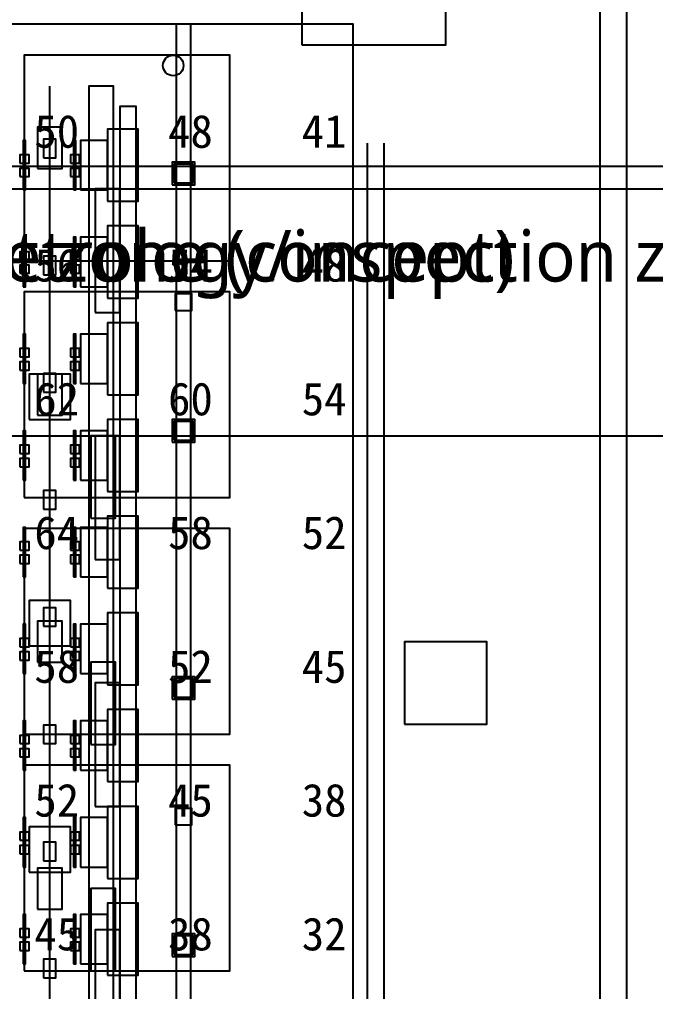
# Model space of a CAD drawing. Header units: metres. Extents: x -1640 to 1560, y -268 to 2338.
# Drawn here: x -263.73 to -232.8, y 2070 to 2117.24 of the extents above; entities that cross this region are included whole.
import ezdxf

# ---------------------------------------------------------------- set-up
doc = ezdxf.new("R2010")
doc.units = ezdxf.units.M
for name, color, linetype in [('1F_EHS_EXTINGUISHER_HYDRANT_CABINET_CONCEPT', 1, 'Continuous'), ('1F_PUMP', 2, 'Continuous'), ('1F_SCR', 3, 'Continuous'), ('1F_STRUCT_COLUMN', 8, 'Continuous'), ('1F_ZONE', 3, 'Continuous'), ('2F_CSF_LATERAL_RACK_CONCEPT', 9, 'Continuous'), ('2F_RFG', 5, 'Continuous'), ('2F_STRUCT_COLUMN', 8, 'Continuous'), ('2F_VMB', 6, 'Continuous'), ('2F_ZONE', 3, 'Continuous'), ('3F_CLEANROOM_OVERHEAD_PIPE_DUCT_CONCEPT', 9, 'Continuous'), ('3F_EHS_EGRESS_DIST_M', 2, 'Continuous'), ('3F_FOUP', 5, 'Continuous'), ('3F_METRO', 2, 'Continuous'), ('3F_OHT', 9, 'Continuous'), ('3F_OHTV', 1, 'Continuous'), ('3F_STRUCT_COLUMN', 8, 'Continuous'), ('3F_TBAR', 6, 'Continuous'), ('3F_TEXT', 7, 'Continuous'), ('3F_ZONE', 3, 'Continuous'), ('4F_FFU', 1, 'Continuous'), ('4F_STRUCT_PLENUM_TRUSS_CONCEPT', 9, 'Continuous'), ('4F_ZONE', 3, 'Continuous'), ('5F_EHS_EXTINGUISHER_HYDRANT_CABINET_CONCEPT', 1, 'Continuous'), ('5F_PUMP', 2, 'Continuous'), ('5F_SCR', 3, 'Continuous'), ('5F_STRUCT_COLUMN', 8, 'Continuous'), ('5F_ZONE', 3, 'Continuous'), ('6F_CSF_LATERAL_RACK_CONCEPT', 9, 'Continuous'), ('6F_RFG', 5, 'Continuous'), ('6F_STRUCT_COLUMN', 8, 'Continuous'), ('6F_VMB', 6, 'Continuous'), ('6F_ZONE', 3, 'Continuous'), ('7F_CLEANROOM_OVERHEAD_PIPE_DUCT_CONCEPT', 9, 'Continuous'), ('7F_EHS_EGRESS_DIST_M', 2, 'Continuous'), ('7F_FOUP', 5, 'Continuous'), ('7F_METRO', 2, 'Continuous'), ('7F_OHT', 9, 'Continuous'), ('7F_OHTV', 1, 'Continuous'), ('7F_STRUCT_COLUMN', 8, 'Continuous'), ('7F_TBAR', 6, 'Continuous'), ('7F_TEXT', 7, 'Continuous'), ('7F_ZONE', 3, 'Continuous'), ('8F_FFU', 1, 'Continuous'), ('8F_STRUCT_PLENUM_TRUSS_CONCEPT', 9, 'Continuous'), ('8F_ZONE', 3, 'Continuous'), ('_SUPPORT', 4, 'Continuous'), ('RF_RSC', 4, 'Continuous'), ('UTIL_CHW.R_CONCEPT', 2, 'Continuous'), ('UTIL_CHW.S_CONCEPT', 1, 'Continuous'), ('UTIL_GAS.SPEC_CONCEPT', 3, 'Continuous'), ('UTIL_PCW.R_CONCEPT', 1, 'Continuous'), ('UTIL_PCW.S_CONCEPT', 6, 'Continuous'), ('UTIL_UPW.R_CONCEPT', 2, 'Continuous'), ('UTIL_UPW.S_CONCEPT', 1, 'Continuous')]:
    doc.layers.add(name, color=color, linetype=linetype)
doc.styles.add('KO', font='malgun.ttf')

msp = doc.modelspace()

# ---------------------------------------------------------------- linework, layer by layer
at = {"layer": '1F_EHS_EXTINGUISHER_HYDRANT_CABINET_CONCEPT'}
msp.add_circle((-256.25, 2115), 0.5, dxfattribs=at)
at = {"layer": '1F_PUMP'}
for points in [[(-260.25, 2093), (-259.05, 2093), (-259.05, 2097), (-260.25, 2097)], [(-260.25, 2082), (-259.05, 2082), (-259.05, 2086), (-260.25, 2086)], [(-260.25, 2071), (-259.05, 2071), (-259.05, 2075), (-260.25, 2075)]]:
    msp.add_lwpolyline(points, close=True, dxfattribs=at)
at = {"layer": '1F_SCR'}
for points in [[(-263.25, 2097.8), (-261.25, 2097.8), (-261.25, 2100), (-263.25, 2100)], [(-263.25, 2086.8), (-261.25, 2086.8), (-261.25, 2089), (-263.25, 2089)], [(-263.25, 2075.8), (-261.25, 2075.8), (-261.25, 2078), (-263.25, 2078)]]:
    msp.add_lwpolyline(points, close=True, dxfattribs=at)
at = {"layer": '1F_STRUCT_COLUMN'}
for points in [[(-256.3, 2109.2), (-255.2, 2109.2), (-255.2, 2110.3), (-256.3, 2110.3)], [(-256.3, 2096.7), (-255.2, 2096.7), (-255.2, 2097.8), (-256.3, 2097.8)], [(-256.3, 2084.2), (-255.2, 2084.2), (-255.2, 2085.3), (-256.3, 2085.3)], [(-256.3, 2071.7), (-255.2, 2071.7), (-255.2, 2072.8), (-256.3, 2072.8)]]:
    msp.add_lwpolyline(points, close=True, dxfattribs=at)
at = {"layer": '1F_ZONE'}
msp.add_lwpolyline([(-472, 1966), (-247.5, 1966), (-247.5, 2117), (-472, 2117)], close=True, dxfattribs=at)
at = {"layer": '2F_CSF_LATERAL_RACK_CONCEPT'}
msp.add_lwpolyline([(-258.85, 1970), (-258.05, 1970), (-258.05, 2113), (-258.85, 2113)], close=True, dxfattribs=at)
at = {"layer": '2F_RFG'}
for points in [[(-260.05, 2103), (-258.85, 2103), (-258.85, 2109), (-260.05, 2109)], [(-260.05, 2091), (-258.85, 2091), (-258.85, 2097), (-260.05, 2097)], [(-260.05, 2079), (-258.85, 2079), (-258.85, 2085), (-260.05, 2085)], [(-260.05, 2067), (-258.85, 2067), (-258.85, 2073), (-260.05, 2073)]]:
    msp.add_lwpolyline(points, close=True, dxfattribs=at)
at = {"layer": '2F_STRUCT_COLUMN'}
for points in [[(-256.2, 2109.3), (-255.3, 2109.3), (-255.3, 2110.2), (-256.2, 2110.2)], [(-256.2, 2096.8), (-255.3, 2096.8), (-255.3, 2097.7), (-256.2, 2097.7)], [(-256.2, 2084.3), (-255.3, 2084.3), (-255.3, 2085.2), (-256.2, 2085.2)], [(-256.2, 2071.8), (-255.3, 2071.8), (-255.3, 2072.7), (-256.2, 2072.7)]]:
    msp.add_lwpolyline(points, close=True, dxfattribs=at)
at = {"layer": '2F_VMB'}
for points in [[(-262.85, 2110), (-261.65, 2110), (-261.65, 2112), (-262.85, 2112)], [(-262.85, 2098), (-261.65, 2098), (-261.65, 2100), (-262.85, 2100)], [(-262.85, 2086), (-261.65, 2086), (-261.65, 2088), (-262.85, 2088)], [(-262.85, 2074), (-261.65, 2074), (-261.65, 2076), (-262.85, 2076)]]:
    msp.add_lwpolyline(points, close=True, dxfattribs=at)
at = {"layer": '2F_ZONE'}
msp.add_lwpolyline([(-472, 1966), (-247.5, 1966), (-247.5, 2117), (-472, 2117)], close=True, dxfattribs=at)
at = {"layer": '3F_CLEANROOM_OVERHEAD_PIPE_DUCT_CONCEPT'}
msp.add_lwpolyline([(-260.35, 1969), (-259.15, 1969), (-259.15, 2114), (-260.35, 2114)], close=True, dxfattribs=at)
at = {"layer": '3F_FOUP'}
for points in [[(-263.7, 2110.25), (-263.25, 2110.25), (-263.25, 2110.65), (-263.7, 2110.65)], [(-261.25, 2110.25), (-260.8, 2110.25), (-260.8, 2110.65), (-261.25, 2110.65)], [(-263.7, 2109.6), (-263.25, 2109.6), (-263.25, 2110), (-263.7, 2110)], [(-261.25, 2109.6), (-260.8, 2109.6), (-260.8, 2110), (-261.25, 2110)], [(-263.7, 2105.55), (-263.25, 2105.55), (-263.25, 2105.95), (-263.7, 2105.95)], [(-261.25, 2105.55), (-260.8, 2105.55), (-260.8, 2105.95), (-261.25, 2105.95)], [(-263.7, 2104.9), (-263.25, 2104.9), (-263.25, 2105.3), (-263.7, 2105.3)], [(-261.25, 2104.9), (-260.8, 2104.9), (-260.8, 2105.3), (-261.25, 2105.3)], [(-263.7, 2100.85), (-263.25, 2100.85), (-263.25, 2101.25), (-263.7, 2101.25)], [(-261.25, 2100.85), (-260.8, 2100.85), (-260.8, 2101.25), (-261.25, 2101.25)], [(-263.7, 2100.2), (-263.25, 2100.2), (-263.25, 2100.6), (-263.7, 2100.6)], [(-261.25, 2100.2), (-260.8, 2100.2), (-260.8, 2100.6), (-261.25, 2100.6)], [(-263.7, 2096.15), (-263.25, 2096.15), (-263.25, 2096.55), (-263.7, 2096.55)], [(-261.25, 2096.15), (-260.8, 2096.15), (-260.8, 2096.55), (-261.25, 2096.55)], [(-263.7, 2095.5), (-263.25, 2095.5), (-263.25, 2095.9), (-263.7, 2095.9)], [(-261.25, 2095.5), (-260.8, 2095.5), (-260.8, 2095.9), (-261.25, 2095.9)], [(-263.7, 2091.45), (-263.25, 2091.45), (-263.25, 2091.85), (-263.7, 2091.85)], [(-261.25, 2091.45), (-260.8, 2091.45), (-260.8, 2091.85), (-261.25, 2091.85)], [(-263.7, 2090.8), (-263.25, 2090.8), (-263.25, 2091.2), (-263.7, 2091.2)], [(-261.25, 2090.8), (-260.8, 2090.8), (-260.8, 2091.2), (-261.25, 2091.2)], [(-263.7, 2086.75), (-263.25, 2086.75), (-263.25, 2087.15), (-263.7, 2087.15)], [(-261.25, 2086.75), (-260.8, 2086.75), (-260.8, 2087.15), (-261.25, 2087.15)], [(-263.7, 2086.1), (-263.25, 2086.1), (-263.25, 2086.5), (-263.7, 2086.5)], [(-261.25, 2086.1), (-260.8, 2086.1), (-260.8, 2086.5), (-261.25, 2086.5)], [(-263.7, 2082.05), (-263.25, 2082.05), (-263.25, 2082.45), (-263.7, 2082.45)], [(-261.25, 2082.05), (-260.8, 2082.05), (-260.8, 2082.45), (-261.25, 2082.45)], [(-263.7, 2081.4), (-263.25, 2081.4), (-263.25, 2081.8), (-263.7, 2081.8)], [(-261.25, 2081.4), (-260.8, 2081.4), (-260.8, 2081.8), (-261.25, 2081.8)], [(-263.7, 2077.35), (-263.25, 2077.35), (-263.25, 2077.75), (-263.7, 2077.75)], [(-261.25, 2077.35), (-260.8, 2077.35), (-260.8, 2077.75), (-261.25, 2077.75)], [(-263.7, 2076.7), (-263.25, 2076.7), (-263.25, 2077.1), (-263.7, 2077.1)], [(-261.25, 2076.7), (-260.8, 2076.7), (-260.8, 2077.1), (-261.25, 2077.1)], [(-263.7, 2072.65), (-263.25, 2072.65), (-263.25, 2073.05), (-263.7, 2073.05)], [(-261.25, 2072.65), (-260.8, 2072.65), (-260.8, 2073.05), (-261.25, 2073.05)], [(-263.7, 2072), (-263.25, 2072), (-263.25, 2072.4), (-263.7, 2072.4)], [(-261.25, 2072), (-260.8, 2072), (-260.8, 2072.4), (-261.25, 2072.4)]]:
    msp.add_lwpolyline(points, close=True, dxfattribs=at)
at = {"layer": '3F_METRO'}
for points in [[(-259.45, 2108.4), (-257.95, 2108.4), (-257.95, 2111.9), (-259.45, 2111.9)], [(-260.75, 2108.95), (-259.45, 2108.95), (-259.45, 2111.35), (-260.75, 2111.35)], [(-259.45, 2103.7), (-257.95, 2103.7), (-257.95, 2107.2), (-259.45, 2107.2)], [(-260.75, 2104.25), (-259.45, 2104.25), (-259.45, 2106.65), (-260.75, 2106.65)], [(-259.45, 2099), (-257.95, 2099), (-257.95, 2102.5), (-259.45, 2102.5)], [(-260.75, 2099.55), (-259.45, 2099.55), (-259.45, 2101.95), (-260.75, 2101.95)], [(-259.45, 2094.3), (-257.95, 2094.3), (-257.95, 2097.8), (-259.45, 2097.8)], [(-260.75, 2094.85), (-259.45, 2094.85), (-259.45, 2097.25), (-260.75, 2097.25)], [(-259.45, 2089.6), (-257.95, 2089.6), (-257.95, 2093.1), (-259.45, 2093.1)], [(-260.75, 2090.15), (-259.45, 2090.15), (-259.45, 2092.55), (-260.75, 2092.55)], [(-259.45, 2084.9), (-257.95, 2084.9), (-257.95, 2088.4), (-259.45, 2088.4)], [(-260.75, 2085.45), (-259.45, 2085.45), (-259.45, 2087.85), (-260.75, 2087.85)], [(-259.45, 2080.2), (-257.95, 2080.2), (-257.95, 2083.7), (-259.45, 2083.7)], [(-260.75, 2080.75), (-259.45, 2080.75), (-259.45, 2083.15), (-260.75, 2083.15)], [(-259.45, 2075.5), (-257.95, 2075.5), (-257.95, 2079), (-259.45, 2079)], [(-260.75, 2076.05), (-259.45, 2076.05), (-259.45, 2078.45), (-260.75, 2078.45)], [(-259.45, 2070.8), (-257.95, 2070.8), (-257.95, 2074.3), (-259.45, 2074.3)], [(-260.75, 2071.35), (-259.45, 2071.35), (-259.45, 2073.75), (-260.75, 2073.75)]]:
    msp.add_lwpolyline(points, close=True, dxfattribs=at)
at = {"layer": '3F_OHT'}
msp.add_line((-262.25, 2045.5), (-262.25, 2114), dxfattribs=at)
at = {"layer": '3F_OHTV'}
for points in [[(-262.55, 2110.52), (-261.95, 2110.52), (-261.95, 2111.42), (-262.55, 2111.42)], [(-262.55, 2104.83), (-261.95, 2104.83), (-261.95, 2105.73), (-262.55, 2105.73)], [(-262.55, 2099.13), (-261.95, 2099.13), (-261.95, 2100.03), (-262.55, 2100.03)], [(-262.55, 2093.44), (-261.95, 2093.44), (-261.95, 2094.34), (-262.55, 2094.34)], [(-262.55, 2087.75), (-261.95, 2087.75), (-261.95, 2088.65), (-262.55, 2088.65)], [(-262.55, 2082.05), (-261.95, 2082.05), (-261.95, 2082.95), (-262.55, 2082.95)], [(-262.55, 2076.36), (-261.95, 2076.36), (-261.95, 2077.26), (-262.55, 2077.26)], [(-262.55, 2070.67), (-261.95, 2070.67), (-261.95, 2071.57), (-262.55, 2071.57)]]:
    msp.add_lwpolyline(points, close=True, dxfattribs=at)
at = {"layer": '3F_STRUCT_COLUMN'}
for points in [[(-256.15, 2103.1), (-255.35, 2103.1), (-255.35, 2103.9), (-256.15, 2103.9)], [(-256.15, 2078.1), (-255.35, 2078.1), (-255.35, 2078.9), (-256.15, 2078.9)]]:
    msp.add_lwpolyline(points, close=True, dxfattribs=at)
at = {"layer": '3F_TBAR'}
for points in [[(-263.55, 2108.95), (-263.43, 2108.95), (-263.43, 2111.35), (-263.55, 2111.35)], [(-261.1, 2108.95), (-260.98, 2108.95), (-260.98, 2111.35), (-261.1, 2111.35)], [(-263.55, 2104.25), (-263.43, 2104.25), (-263.43, 2106.65), (-263.55, 2106.65)], [(-261.1, 2104.25), (-260.98, 2104.25), (-260.98, 2106.65), (-261.1, 2106.65)], [(-263.55, 2099.55), (-263.43, 2099.55), (-263.43, 2101.95), (-263.55, 2101.95)], [(-261.1, 2099.55), (-260.98, 2099.55), (-260.98, 2101.95), (-261.1, 2101.95)], [(-263.55, 2094.85), (-263.43, 2094.85), (-263.43, 2097.25), (-263.55, 2097.25)], [(-261.1, 2094.85), (-260.98, 2094.85), (-260.98, 2097.25), (-261.1, 2097.25)], [(-263.55, 2090.15), (-263.43, 2090.15), (-263.43, 2092.55), (-263.55, 2092.55)], [(-261.1, 2090.15), (-260.98, 2090.15), (-260.98, 2092.55), (-261.1, 2092.55)], [(-263.55, 2085.45), (-263.43, 2085.45), (-263.43, 2087.85), (-263.55, 2087.85)], [(-261.1, 2085.45), (-260.98, 2085.45), (-260.98, 2087.85), (-261.1, 2087.85)], [(-263.55, 2080.75), (-263.43, 2080.75), (-263.43, 2083.15), (-263.55, 2083.15)], [(-261.1, 2080.75), (-260.98, 2080.75), (-260.98, 2083.15), (-261.1, 2083.15)], [(-263.55, 2076.05), (-263.43, 2076.05), (-263.43, 2078.45), (-263.55, 2078.45)], [(-261.1, 2076.05), (-260.98, 2076.05), (-260.98, 2078.45), (-261.1, 2078.45)], [(-263.55, 2071.35), (-263.43, 2071.35), (-263.43, 2073.75), (-263.55, 2073.75)], [(-261.1, 2071.35), (-260.98, 2071.35), (-260.98, 2073.75), (-261.1, 2073.75)]]:
    msp.add_lwpolyline(points, close=True, dxfattribs=at)
at = {"layer": '3F_ZONE'}
msp.add_lwpolyline([(-472, 1966), (-247.5, 1966), (-247.5, 2117), (-472, 2117)], close=True, dxfattribs=at)
at = {"layer": '4F_FFU'}
for points in [[(-263.5, 2105.5), (-253.5, 2105.5), (-253.5, 2115.5), (-263.5, 2115.5)], [(-263.5, 2094), (-253.5, 2094), (-253.5, 2104), (-263.5, 2104)], [(-263.5, 2082.5), (-253.5, 2082.5), (-253.5, 2092.5), (-263.5, 2092.5)], [(-263.5, 2071), (-253.5, 2071), (-253.5, 2081), (-263.5, 2081)]]:
    msp.add_lwpolyline(points, close=True, dxfattribs=at)
at = {"layer": '4F_STRUCT_PLENUM_TRUSS_CONCEPT'}
msp.add_lwpolyline([(-256.1, 1966), (-255.4, 1966), (-255.4, 2117), (-256.1, 2117)], close=True, dxfattribs=at)
at = {"layer": '4F_ZONE'}
msp.add_lwpolyline([(-472, 1966), (-247.5, 1966), (-247.5, 2117), (-472, 2117)], close=True, dxfattribs=at)
at = {"layer": '5F_EHS_EXTINGUISHER_HYDRANT_CABINET_CONCEPT'}
msp.add_circle((-256.25, 2115), 0.5, dxfattribs=at)
at = {"layer": '5F_PUMP'}
for points in [[(-260.25, 2093), (-259.05, 2093), (-259.05, 2097), (-260.25, 2097)], [(-260.25, 2082), (-259.05, 2082), (-259.05, 2086), (-260.25, 2086)], [(-260.25, 2071), (-259.05, 2071), (-259.05, 2075), (-260.25, 2075)]]:
    msp.add_lwpolyline(points, close=True, dxfattribs=at)
at = {"layer": '5F_SCR'}
for points in [[(-263.25, 2097.8), (-261.25, 2097.8), (-261.25, 2100), (-263.25, 2100)], [(-263.25, 2086.8), (-261.25, 2086.8), (-261.25, 2089), (-263.25, 2089)], [(-263.25, 2075.8), (-261.25, 2075.8), (-261.25, 2078), (-263.25, 2078)]]:
    msp.add_lwpolyline(points, close=True, dxfattribs=at)
at = {"layer": '5F_STRUCT_COLUMN'}
for points in [[(-256.3, 2109.2), (-255.2, 2109.2), (-255.2, 2110.3), (-256.3, 2110.3)], [(-256.3, 2096.7), (-255.2, 2096.7), (-255.2, 2097.8), (-256.3, 2097.8)], [(-256.3, 2084.2), (-255.2, 2084.2), (-255.2, 2085.3), (-256.3, 2085.3)], [(-256.3, 2071.7), (-255.2, 2071.7), (-255.2, 2072.8), (-256.3, 2072.8)]]:
    msp.add_lwpolyline(points, close=True, dxfattribs=at)
at = {"layer": '5F_ZONE'}
msp.add_lwpolyline([(-472, 1966), (-247.5, 1966), (-247.5, 2117), (-472, 2117)], close=True, dxfattribs=at)
at = {"layer": '6F_CSF_LATERAL_RACK_CONCEPT'}
msp.add_lwpolyline([(-258.85, 1970), (-258.05, 1970), (-258.05, 2113), (-258.85, 2113)], close=True, dxfattribs=at)
at = {"layer": '6F_RFG'}
for points in [[(-260.05, 2103), (-258.85, 2103), (-258.85, 2109), (-260.05, 2109)], [(-260.05, 2091), (-258.85, 2091), (-258.85, 2097), (-260.05, 2097)], [(-260.05, 2079), (-258.85, 2079), (-258.85, 2085), (-260.05, 2085)], [(-260.05, 2067), (-258.85, 2067), (-258.85, 2073), (-260.05, 2073)]]:
    msp.add_lwpolyline(points, close=True, dxfattribs=at)
at = {"layer": '6F_STRUCT_COLUMN'}
for points in [[(-256.2, 2109.3), (-255.3, 2109.3), (-255.3, 2110.2), (-256.2, 2110.2)], [(-256.2, 2096.8), (-255.3, 2096.8), (-255.3, 2097.7), (-256.2, 2097.7)], [(-256.2, 2084.3), (-255.3, 2084.3), (-255.3, 2085.2), (-256.2, 2085.2)], [(-256.2, 2071.8), (-255.3, 2071.8), (-255.3, 2072.7), (-256.2, 2072.7)]]:
    msp.add_lwpolyline(points, close=True, dxfattribs=at)
at = {"layer": '6F_VMB'}
for points in [[(-262.85, 2110), (-261.65, 2110), (-261.65, 2112), (-262.85, 2112)], [(-262.85, 2098), (-261.65, 2098), (-261.65, 2100), (-262.85, 2100)], [(-262.85, 2086), (-261.65, 2086), (-261.65, 2088), (-262.85, 2088)], [(-262.85, 2074), (-261.65, 2074), (-261.65, 2076), (-262.85, 2076)]]:
    msp.add_lwpolyline(points, close=True, dxfattribs=at)
at = {"layer": '6F_ZONE'}
msp.add_lwpolyline([(-472, 1966), (-247.5, 1966), (-247.5, 2117), (-472, 2117)], close=True, dxfattribs=at)
at = {"layer": '7F_CLEANROOM_OVERHEAD_PIPE_DUCT_CONCEPT'}
msp.add_lwpolyline([(-260.35, 1969), (-259.15, 1969), (-259.15, 2114), (-260.35, 2114)], close=True, dxfattribs=at)
at = {"layer": '7F_FOUP'}
for points in [[(-263.7, 2110.25), (-263.25, 2110.25), (-263.25, 2110.65), (-263.7, 2110.65)], [(-261.25, 2110.25), (-260.8, 2110.25), (-260.8, 2110.65), (-261.25, 2110.65)], [(-263.7, 2109.6), (-263.25, 2109.6), (-263.25, 2110), (-263.7, 2110)], [(-261.25, 2109.6), (-260.8, 2109.6), (-260.8, 2110), (-261.25, 2110)], [(-263.7, 2105.55), (-263.25, 2105.55), (-263.25, 2105.95), (-263.7, 2105.95)], [(-261.25, 2105.55), (-260.8, 2105.55), (-260.8, 2105.95), (-261.25, 2105.95)], [(-263.7, 2104.9), (-263.25, 2104.9), (-263.25, 2105.3), (-263.7, 2105.3)], [(-261.25, 2104.9), (-260.8, 2104.9), (-260.8, 2105.3), (-261.25, 2105.3)], [(-263.7, 2100.85), (-263.25, 2100.85), (-263.25, 2101.25), (-263.7, 2101.25)], [(-261.25, 2100.85), (-260.8, 2100.85), (-260.8, 2101.25), (-261.25, 2101.25)], [(-263.7, 2100.2), (-263.25, 2100.2), (-263.25, 2100.6), (-263.7, 2100.6)], [(-261.25, 2100.2), (-260.8, 2100.2), (-260.8, 2100.6), (-261.25, 2100.6)], [(-263.7, 2096.15), (-263.25, 2096.15), (-263.25, 2096.55), (-263.7, 2096.55)], [(-261.25, 2096.15), (-260.8, 2096.15), (-260.8, 2096.55), (-261.25, 2096.55)], [(-263.7, 2095.5), (-263.25, 2095.5), (-263.25, 2095.9), (-263.7, 2095.9)], [(-261.25, 2095.5), (-260.8, 2095.5), (-260.8, 2095.9), (-261.25, 2095.9)], [(-263.7, 2091.45), (-263.25, 2091.45), (-263.25, 2091.85), (-263.7, 2091.85)], [(-261.25, 2091.45), (-260.8, 2091.45), (-260.8, 2091.85), (-261.25, 2091.85)], [(-263.7, 2090.8), (-263.25, 2090.8), (-263.25, 2091.2), (-263.7, 2091.2)], [(-261.25, 2090.8), (-260.8, 2090.8), (-260.8, 2091.2), (-261.25, 2091.2)], [(-263.7, 2086.75), (-263.25, 2086.75), (-263.25, 2087.15), (-263.7, 2087.15)], [(-261.25, 2086.75), (-260.8, 2086.75), (-260.8, 2087.15), (-261.25, 2087.15)], [(-263.7, 2086.1), (-263.25, 2086.1), (-263.25, 2086.5), (-263.7, 2086.5)], [(-261.25, 2086.1), (-260.8, 2086.1), (-260.8, 2086.5), (-261.25, 2086.5)], [(-263.7, 2082.05), (-263.25, 2082.05), (-263.25, 2082.45), (-263.7, 2082.45)], [(-261.25, 2082.05), (-260.8, 2082.05), (-260.8, 2082.45), (-261.25, 2082.45)], [(-263.7, 2081.4), (-263.25, 2081.4), (-263.25, 2081.8), (-263.7, 2081.8)], [(-261.25, 2081.4), (-260.8, 2081.4), (-260.8, 2081.8), (-261.25, 2081.8)], [(-263.7, 2077.35), (-263.25, 2077.35), (-263.25, 2077.75), (-263.7, 2077.75)], [(-261.25, 2077.35), (-260.8, 2077.35), (-260.8, 2077.75), (-261.25, 2077.75)], [(-263.7, 2076.7), (-263.25, 2076.7), (-263.25, 2077.1), (-263.7, 2077.1)], [(-261.25, 2076.7), (-260.8, 2076.7), (-260.8, 2077.1), (-261.25, 2077.1)], [(-263.7, 2072.65), (-263.25, 2072.65), (-263.25, 2073.05), (-263.7, 2073.05)], [(-261.25, 2072.65), (-260.8, 2072.65), (-260.8, 2073.05), (-261.25, 2073.05)], [(-263.7, 2072), (-263.25, 2072), (-263.25, 2072.4), (-263.7, 2072.4)], [(-261.25, 2072), (-260.8, 2072), (-260.8, 2072.4), (-261.25, 2072.4)]]:
    msp.add_lwpolyline(points, close=True, dxfattribs=at)
at = {"layer": '7F_METRO'}
for points in [[(-259.45, 2108.4), (-257.95, 2108.4), (-257.95, 2111.9), (-259.45, 2111.9)], [(-260.75, 2108.95), (-259.45, 2108.95), (-259.45, 2111.35), (-260.75, 2111.35)], [(-259.45, 2103.7), (-257.95, 2103.7), (-257.95, 2107.2), (-259.45, 2107.2)], [(-260.75, 2104.25), (-259.45, 2104.25), (-259.45, 2106.65), (-260.75, 2106.65)], [(-259.45, 2099), (-257.95, 2099), (-257.95, 2102.5), (-259.45, 2102.5)], [(-260.75, 2099.55), (-259.45, 2099.55), (-259.45, 2101.95), (-260.75, 2101.95)], [(-259.45, 2094.3), (-257.95, 2094.3), (-257.95, 2097.8), (-259.45, 2097.8)], [(-260.75, 2094.85), (-259.45, 2094.85), (-259.45, 2097.25), (-260.75, 2097.25)], [(-259.45, 2089.6), (-257.95, 2089.6), (-257.95, 2093.1), (-259.45, 2093.1)], [(-260.75, 2090.15), (-259.45, 2090.15), (-259.45, 2092.55), (-260.75, 2092.55)], [(-259.45, 2084.9), (-257.95, 2084.9), (-257.95, 2088.4), (-259.45, 2088.4)], [(-260.75, 2085.45), (-259.45, 2085.45), (-259.45, 2087.85), (-260.75, 2087.85)], [(-259.45, 2080.2), (-257.95, 2080.2), (-257.95, 2083.7), (-259.45, 2083.7)], [(-260.75, 2080.75), (-259.45, 2080.75), (-259.45, 2083.15), (-260.75, 2083.15)], [(-259.45, 2075.5), (-257.95, 2075.5), (-257.95, 2079), (-259.45, 2079)], [(-260.75, 2076.05), (-259.45, 2076.05), (-259.45, 2078.45), (-260.75, 2078.45)], [(-259.45, 2070.8), (-257.95, 2070.8), (-257.95, 2074.3), (-259.45, 2074.3)], [(-260.75, 2071.35), (-259.45, 2071.35), (-259.45, 2073.75), (-260.75, 2073.75)]]:
    msp.add_lwpolyline(points, close=True, dxfattribs=at)
at = {"layer": '7F_OHT'}
msp.add_line((-262.25, 2045.5), (-262.25, 2114), dxfattribs=at)
at = {"layer": '7F_OHTV'}
for points in [[(-262.55, 2110.52), (-261.95, 2110.52), (-261.95, 2111.42), (-262.55, 2111.42)], [(-262.55, 2104.83), (-261.95, 2104.83), (-261.95, 2105.73), (-262.55, 2105.73)], [(-262.55, 2099.13), (-261.95, 2099.13), (-261.95, 2100.03), (-262.55, 2100.03)], [(-262.55, 2093.44), (-261.95, 2093.44), (-261.95, 2094.34), (-262.55, 2094.34)], [(-262.55, 2087.75), (-261.95, 2087.75), (-261.95, 2088.65), (-262.55, 2088.65)], [(-262.55, 2082.05), (-261.95, 2082.05), (-261.95, 2082.95), (-262.55, 2082.95)], [(-262.55, 2076.36), (-261.95, 2076.36), (-261.95, 2077.26), (-262.55, 2077.26)], [(-262.55, 2070.67), (-261.95, 2070.67), (-261.95, 2071.57), (-262.55, 2071.57)]]:
    msp.add_lwpolyline(points, close=True, dxfattribs=at)
at = {"layer": '7F_STRUCT_COLUMN'}
for points in [[(-256.15, 2103.1), (-255.35, 2103.1), (-255.35, 2103.9), (-256.15, 2103.9)], [(-256.15, 2078.1), (-255.35, 2078.1), (-255.35, 2078.9), (-256.15, 2078.9)]]:
    msp.add_lwpolyline(points, close=True, dxfattribs=at)
at = {"layer": '7F_TBAR'}
for points in [[(-263.55, 2108.95), (-263.43, 2108.95), (-263.43, 2111.35), (-263.55, 2111.35)], [(-261.1, 2108.95), (-260.98, 2108.95), (-260.98, 2111.35), (-261.1, 2111.35)], [(-263.55, 2104.25), (-263.43, 2104.25), (-263.43, 2106.65), (-263.55, 2106.65)], [(-261.1, 2104.25), (-260.98, 2104.25), (-260.98, 2106.65), (-261.1, 2106.65)], [(-263.55, 2099.55), (-263.43, 2099.55), (-263.43, 2101.95), (-263.55, 2101.95)], [(-261.1, 2099.55), (-260.98, 2099.55), (-260.98, 2101.95), (-261.1, 2101.95)], [(-263.55, 2094.85), (-263.43, 2094.85), (-263.43, 2097.25), (-263.55, 2097.25)], [(-261.1, 2094.85), (-260.98, 2094.85), (-260.98, 2097.25), (-261.1, 2097.25)], [(-263.55, 2090.15), (-263.43, 2090.15), (-263.43, 2092.55), (-263.55, 2092.55)], [(-261.1, 2090.15), (-260.98, 2090.15), (-260.98, 2092.55), (-261.1, 2092.55)], [(-263.55, 2085.45), (-263.43, 2085.45), (-263.43, 2087.85), (-263.55, 2087.85)], [(-261.1, 2085.45), (-260.98, 2085.45), (-260.98, 2087.85), (-261.1, 2087.85)], [(-263.55, 2080.75), (-263.43, 2080.75), (-263.43, 2083.15), (-263.55, 2083.15)], [(-261.1, 2080.75), (-260.98, 2080.75), (-260.98, 2083.15), (-261.1, 2083.15)], [(-263.55, 2076.05), (-263.43, 2076.05), (-263.43, 2078.45), (-263.55, 2078.45)], [(-261.1, 2076.05), (-260.98, 2076.05), (-260.98, 2078.45), (-261.1, 2078.45)], [(-263.55, 2071.35), (-263.43, 2071.35), (-263.43, 2073.75), (-263.55, 2073.75)], [(-261.1, 2071.35), (-260.98, 2071.35), (-260.98, 2073.75), (-261.1, 2073.75)]]:
    msp.add_lwpolyline(points, close=True, dxfattribs=at)
at = {"layer": '7F_ZONE'}
msp.add_lwpolyline([(-472, 1966), (-247.5, 1966), (-247.5, 2117), (-472, 2117)], close=True, dxfattribs=at)
at = {"layer": '8F_FFU'}
for points in [[(-263.5, 2105.5), (-253.5, 2105.5), (-253.5, 2115.5), (-263.5, 2115.5)], [(-263.5, 2094), (-253.5, 2094), (-253.5, 2104), (-263.5, 2104)], [(-263.5, 2082.5), (-253.5, 2082.5), (-253.5, 2092.5), (-263.5, 2092.5)], [(-263.5, 2071), (-253.5, 2071), (-253.5, 2081), (-263.5, 2081)]]:
    msp.add_lwpolyline(points, close=True, dxfattribs=at)
at = {"layer": '8F_STRUCT_PLENUM_TRUSS_CONCEPT'}
msp.add_lwpolyline([(-256.1, 1966), (-255.4, 1966), (-255.4, 2117), (-256.1, 2117)], close=True, dxfattribs=at)
at = {"layer": '8F_ZONE'}
msp.add_lwpolyline([(-472, 1966), (-247.5, 1966), (-247.5, 2117), (-472, 2117)], close=True, dxfattribs=at)
at = {"layer": '_SUPPORT'}
msp.add_lwpolyline([(-245, 2083), (-241, 2083), (-241, 2087), (-245, 2087)], close=True, dxfattribs=at)
at = {"layer": 'RF_RSC'}
msp.add_lwpolyline([(-250, 2116), (-243, 2116), (-243, 2121), (-250, 2121)], close=True, dxfattribs=at)
at = {"layer": 'UTIL_CHW.R_CONCEPT'}
msp.add_line((-234.2, 1964.3), (-234.2, 2121.3), dxfattribs=at)
msp.add_line((-234.2, 1964.3), (-234.2, 2121.3), dxfattribs=at)
at = {"layer": 'UTIL_CHW.S_CONCEPT'}
msp.add_line((-235.5, 1963), (-235.5, 2120), dxfattribs=at)
msp.add_line((-235.5, 1963), (-235.5, 2120), dxfattribs=at)
at = {"layer": 'UTIL_GAS.SPEC_CONCEPT'}
msp.add_line((-466.3, 2097), (-2.7, 2097), dxfattribs=at)
msp.add_line((-466.3, 2097), (-2.7, 2097), dxfattribs=at)
at = {"layer": 'UTIL_PCW.R_CONCEPT'}
msp.add_line((-245.995, 1971.78), (-245.995, 2111.23), dxfattribs=at)
msp.add_line((-245.995, 1971.78), (-245.995, 2111.23), dxfattribs=at)
at = {"layer": 'UTIL_PCW.S_CONCEPT'}
msp.add_line((-246.805, 1971.78), (-246.805, 2111.23), dxfattribs=at)
msp.add_line((-246.805, 1971.78), (-246.805, 2111.23), dxfattribs=at)
at = {"layer": 'UTIL_UPW.R_CONCEPT'}
msp.add_line((-468.3, 2110.1), (-2.7, 2110.1), dxfattribs=at)
msp.add_line((-468.3, 2110.1), (-2.7, 2110.1), dxfattribs=at)
at = {"layer": 'UTIL_UPW.S_CONCEPT'}
msp.add_line((-468.3, 2109), (-2.7, 2109), dxfattribs=at)
msp.add_line((-468.3, 2109), (-2.7, 2109), dxfattribs=at)

# ---------------------------------------------------------------- texts
at = {"layer": '3F_EHS_EGRESS_DIST_M'}
for s, p in [('50', (-263, 2111)), ('48', (-256.5, 2111)), ('41', (-250, 2111)), ('56', (-263, 2104.5)), ('54', (-256.5, 2104.5)), ('48', (-250, 2104.5)), ('62', (-263, 2098)), ('60', (-256.5, 2098)), ('54', (-250, 2098)), ('64', (-263, 2091.5)), ('58', (-256.5, 2091.5)), ('52', (-250, 2091.5)), ('58', (-263, 2085)), ('52', (-256.5, 2085)), ('45', (-250, 2085)), ('52', (-263, 2078.5)), ('45', (-256.5, 2078.5)), ('38', (-250, 2078.5)), ('45', (-263, 2072)), ('38', (-256.5, 2072)), ('32', (-250, 2072))]:
    msp.add_text(s, height=1.6, dxfattribs=at).set_placement(p)
at = {"layer": '3F_TEXT', "style": 'KO'}
for s, p in [('Ion implant zone (concept)', (-280.45, 2104.5)), ('Metrology/inspection zone (concept)', (-267.45, 2104.5))]:
    msp.add_text(s, height=2.5, dxfattribs=at).set_placement(p)
at = {"layer": '7F_EHS_EGRESS_DIST_M'}
for s, p in [('50', (-263, 2111)), ('48', (-256.5, 2111)), ('41', (-250, 2111)), ('56', (-263, 2104.5)), ('54', (-256.5, 2104.5)), ('48', (-250, 2104.5)), ('62', (-263, 2098)), ('60', (-256.5, 2098)), ('54', (-250, 2098)), ('64', (-263, 2091.5)), ('58', (-256.5, 2091.5)), ('52', (-250, 2091.5)), ('58', (-263, 2085)), ('52', (-256.5, 2085)), ('45', (-250, 2085)), ('52', (-263, 2078.5)), ('45', (-256.5, 2078.5)), ('38', (-250, 2078.5)), ('45', (-263, 2072)), ('38', (-256.5, 2072)), ('32', (-250, 2072))]:
    msp.add_text(s, height=1.6, dxfattribs=at).set_placement(p)
at = {"layer": '7F_TEXT', "style": 'KO'}
for s, p in [('Ion implant zone (concept)', (-280.45, 2104.5)), ('Metrology/inspection zone (concept)', (-267.45, 2104.5))]:
    msp.add_text(s, height=2.5, dxfattribs=at).set_placement(p)

doc.saveas('drawing.dxf')
